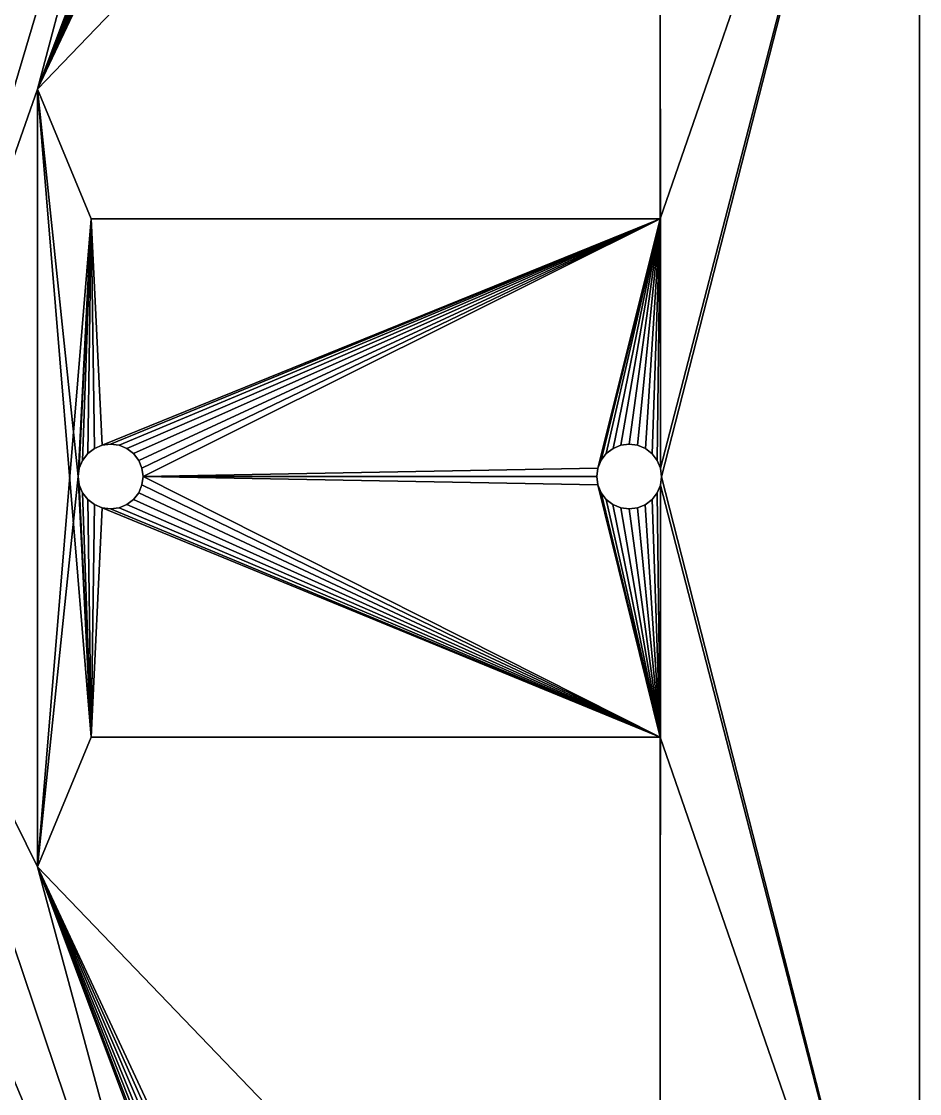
# Model space of a CAD drawing. Header units: metres. Extents: x 0.5 to 11.6, y 0.4 to 11.6.
# Drawn here: x 9.9 to 11.632, y 7.42 to 9.488 of the extents above; entities that cross this region are included whole.
import ezdxf

# ---------------------------------------------------------------- set-up
doc = ezdxf.new("R2010")
doc.units = ezdxf.units.M

msp = doc.modelspace()

# ---------------------------------------------------------------- meshes
at = {"layer": 'OutsideLine'}
mesh = msp.add_polyface(dxfattribs=at)
corners = [(10.0345, 9.1075), (9.931, 7.8575), (9.931, 9.3575), (10.0095, 8.6104), (10.0116, 8.6265), (10.0179, 8.6416), (10.0278, 8.6546), (10.0407, 8.6645), (10.0558, 8.6707), (10.3639, 10.2745), (10.3476, 10.2759), (10.3323, 10.2816), (10.319, 10.291), (10.3085, 10.3035), (10.3017, 10.3183), (10.2989, 10.3344), (8.6881, 10.0668), (9.132, 10.9197), (8.6902, 10.0506), (8.7596, 9.5993), (9.0119, 9.5325), (9.132, 10.0101), (9.2384, 9.4026), (9.382, 9.9065), (9.4235, 9.2185), (10.3135, 10.8015), (9.5547, 8.9928), (9.623, 8.7409), (9.6238, 8.4798), (10.3004, 10.3507), (8.5967, 9.9962), (8.6117, 9.99), (8.6279, 9.9879), (8.6441, 9.9901), (8.6592, 9.9964), (8.6721, 10.0063), (8.682, 10.0193), (8.6882, 10.0344), (8.6437, 10.1108), (8.6561, 10.9963), (8.6588, 10.1046), (8.669, 11.0062), (8.6718, 10.0947), (8.679, 11.0191), (8.6818, 10.0818), (8.6852, 11.0342)]
mesh.append_faces([[corners[k] for k in face] for face in [(0, 1, 2), (3, 0, 4), (4, 0, 5), (5, 0, 6), (6, 0, 7), (7, 0, 8), (9, 2, 10), (10, 2, 11), (11, 2, 12), (12, 2, 13), (13, 2, 14), (14, 2, 15), (16, 17, 18), (19, 17, 20), (20, 21, 22), (21, 20, 17), (22, 23, 24), (24, 25, 26), (26, 25, 27), (27, 25, 28), (15, 25, 29), (38, 39, 40), (40, 41, 42), (42, 43, 44), (44, 45, 16)]], dxfattribs={"vtx0": -1, "vtx1": -1})
mesh.append_faces([[corners[k] for k in face] for face in [(18, 17, 19), (28, 25, 2), (2, 25, 15)]], dxfattribs={"vtx0": -1, "vtx1": -1, "vtx2": -1})
mesh.append_faces([[corners[k] for k in face] for face in [(22, 21, 23), (24, 23, 25), (19, 30, 31), (19, 31, 32), (19, 32, 33), (19, 33, 34), (19, 34, 35), (19, 35, 36), (19, 36, 37), (19, 37, 18)]], dxfattribs={"vtx0": -1, "vtx2": -1})
mesh = msp.add_polyface(dxfattribs=at)
corners = [(9.931, 9.3575, 0.0625), (10.3017, 10.3183, 0.0625), (10.2989, 10.3344, 0.0625), (10.3085, 10.3035, 0.0625), (10.319, 10.291, 0.0625), (10.3323, 10.2816, 0.0625), (10.3476, 10.2759, 0.0625), (10.3639, 10.2745, 0.0625), (10.0095, 8.6104, 0.0625), (10.0345, 9.1075, 0.0625), (10.0116, 8.6265, 0.0625), (10.0179, 8.6416, 0.0625), (10.0278, 8.6546, 0.0625), (10.0407, 8.6645, 0.0625), (10.0558, 8.6707, 0.0625), (10.0345, 8.1075, 0.0625), (9.2384, 9.4026, 0.0625), (9.132, 10.0101, 0.0625), (9.0119, 9.5325, 0.0625), (9.382, 9.9065, 0.0625), (9.4235, 9.2185, 0.0625), (10.3135, 10.8015, 0.0625), (9.5547, 8.9928, 0.0625), (9.623, 8.7409, 0.0625), (9.6238, 8.4798, 0.0625), (9.132, 10.9197, 0.0625), (8.6881, 10.0668, 0.0625), (8.6902, 10.0506, 0.0625), (8.7596, 9.5993, 0.0625), (8.6561, 10.9963, 0.0625), (8.6437, 10.1108, 0.0625), (8.6588, 10.1046, 0.0625), (8.669, 11.0062, 0.0625), (8.6718, 10.0947, 0.0625), (8.679, 11.0191, 0.0625), (8.6818, 10.0818, 0.0625), (8.6852, 11.0342, 0.0625), (8.5967, 9.9962, 0.0625), (8.6117, 9.99, 0.0625), (8.6279, 9.9879, 0.0625), (8.6441, 9.9901, 0.0625), (8.6592, 9.9964, 0.0625), (8.6721, 10.0063, 0.0625), (8.682, 10.0193, 0.0625), (8.6882, 10.0344, 0.0625)]
mesh.append_faces([[corners[k] for k in face] for face in [(1, 0, 3), (3, 0, 4), (4, 0, 5), (5, 0, 6), (6, 0, 7), (16, 17, 18), (17, 16, 19), (19, 20, 21), (25, 18, 17), (37, 28, 38), (38, 28, 39), (39, 28, 40), (40, 28, 41), (41, 28, 42), (42, 28, 43), (43, 28, 44), (44, 28, 27)]], dxfattribs={"vtx0": -1, "vtx1": -1})
mesh.append_faces([[corners[k] for k in face] for face in [(0, 15, 8), (21, 24, 0), (21, 0, 2), (25, 27, 28)]], dxfattribs={"vtx0": -1, "vtx1": -1, "vtx2": -1})
mesh.append_faces([[corners[k] for k in face] for face in [(0, 1, 2), (8, 9, 0), (9, 8, 10), (9, 10, 11), (9, 11, 12), (9, 12, 13), (9, 13, 14), (19, 16, 20), (21, 20, 22), (21, 22, 23), (21, 23, 24), (25, 26, 27), (25, 28, 18), (29, 30, 31), (32, 31, 33), (34, 33, 35), (36, 35, 26)]], dxfattribs={"vtx0": -1, "vtx2": -1})
mesh = msp.add_polyface(dxfattribs=at)
corners = [(10.9457, 10.8612), (11.632, 10.554), (11.132, 10.0152), (11.132, 9.1075), (11.1324, 8.6264), (11.1345, 8.6102), (10.0558, 8.6707), (10.0345, 9.1075), (10.072, 8.6729), (10.0882, 8.6707), (10.1032, 8.6645), (10.1162, 8.6546), (10.1261, 8.6416), (10.1324, 8.6265), (10.1345, 8.6104), (11.0117, 8.6267), (11.0095, 8.6105), (11.018, 8.6418), (11.0279, 8.6547), (11.0409, 8.6646), (11.056, 8.6708), (11.0722, 8.6729), (11.0883, 8.6707), (11.1034, 8.6644), (11.1163, 8.6544), (11.1262, 8.6415), (9.931, 9.3575), (10.3639, 10.2745), (10.836, 10.2995), (10.3799, 10.2772), (10.3948, 10.2841), (10.4073, 10.2945), (10.4167, 10.3078), (10.4223, 10.3231), (10.4238, 10.3394), (10.8408, 10.8128), (10.8542, 10.8034), (10.8695, 10.7978), (10.8857, 10.7963), (10.9018, 10.7991), (10.9166, 10.8059), (10.3004, 10.3507), (10.3135, 10.8015), (10.3061, 10.366), (10.3155, 10.3793)]
mesh.append_faces([[corners[k] for k in face] for face in [(2, 1, 3), (4, 1, 5), (6, 3, 8), (8, 3, 9), (9, 3, 10), (10, 3, 11), (11, 3, 12), (12, 3, 13), (13, 3, 14), (15, 3, 17), (17, 3, 18), (18, 3, 19), (19, 3, 20), (20, 3, 21), (21, 3, 22), (22, 3, 23), (23, 3, 24), (24, 3, 25), (25, 3, 4), (26, 27, 28), (28, 35, 2), (41, 42, 43), (43, 42, 44)]], dxfattribs={"vtx0": -1, "vtx1": -1})
mesh.append_faces([[corners[k] for k in face] for face in [(0, 1, 2), (3, 1, 4), (14, 3, 15)]], dxfattribs={"vtx0": -1, "vtx1": -1, "vtx2": -1})
mesh.append_faces([[corners[k] for k in face] for face in [(6, 7, 3), (14, 15, 16), (28, 27, 29), (28, 29, 30), (28, 30, 31), (28, 31, 32), (28, 32, 33), (28, 33, 34), (2, 36, 37), (2, 37, 38), (2, 38, 39), (2, 39, 40)]], dxfattribs={"vtx0": -1, "vtx2": -1})
mesh = msp.add_polyface(dxfattribs=at)
corners = [(10.3639, 10.2745, 0.0625), (9.931, 9.3575, 0.0625), (10.836, 10.2995, 0.0625), (10.3799, 10.2772, 0.0625), (10.3948, 10.2841, 0.0625), (10.4073, 10.2945, 0.0625), (10.4167, 10.3078, 0.0625), (10.4223, 10.3231, 0.0625), (10.4238, 10.3394, 0.0625), (10.8408, 10.8128, 0.0625), (11.132, 10.0152, 0.0625), (10.8542, 10.8034, 0.0625), (10.8695, 10.7978, 0.0625), (10.8857, 10.7963, 0.0625), (10.9018, 10.7991, 0.0625), (10.0345, 9.1075, 0.0625), (10.0558, 8.6707, 0.0625), (11.132, 9.1075, 0.0625), (10.072, 8.6729, 0.0625), (10.0882, 8.6707, 0.0625), (10.1032, 8.6645, 0.0625), (10.1162, 8.6546, 0.0625), (10.1261, 8.6416, 0.0625), (10.1324, 8.6265, 0.0625), (10.1345, 8.6104, 0.0625), (11.0117, 8.6267, 0.0625), (11.0095, 8.6105, 0.0625), (11.018, 8.6418, 0.0625), (11.0279, 8.6547, 0.0625), (11.0409, 8.6646, 0.0625), (11.056, 8.6708, 0.0625), (11.0722, 8.6729, 0.0625), (11.0883, 8.6707, 0.0625), (11.1034, 8.6644, 0.0625), (11.1163, 8.6544, 0.0625), (11.1262, 8.6415, 0.0625), (11.1324, 8.6264, 0.0625), (11.632, 10.554, 0.0625), (10.9457, 10.8612, 0.0625), (11.1345, 8.6102, 0.0625), (10.3135, 10.8015, 0.0625), (10.2989, 10.3344, 0.0625), (10.3004, 10.3507, 0.0625), (10.3061, 10.366, 0.0625), (10.3155, 10.3793, 0.0625)]
mesh.append_faces([[corners[k] for k in face] for face in [(0, 2, 3), (3, 2, 4), (4, 2, 5), (5, 2, 6), (6, 2, 7), (7, 2, 8), (11, 10, 12), (12, 10, 13), (13, 10, 14), (15, 16, 17), (25, 24, 26), (17, 36, 10)]], dxfattribs={"vtx0": -1, "vtx1": -1})
mesh.append_faces([[corners[k] for k in face] for face in [(17, 24, 25), (37, 38, 10), (37, 10, 36)]], dxfattribs={"vtx0": -1, "vtx1": -1, "vtx2": -1})
mesh.append_faces([[corners[k] for k in face] for face in [(0, 1, 2), (9, 2, 10), (17, 16, 18), (17, 18, 19), (17, 19, 20), (17, 20, 21), (17, 21, 22), (17, 22, 23), (17, 23, 24), (17, 25, 27), (17, 27, 28), (17, 28, 29), (17, 29, 30), (17, 30, 31), (17, 31, 32), (17, 32, 33), (17, 33, 34), (17, 34, 35), (17, 35, 36), (37, 36, 39), (40, 41, 42), (40, 42, 43), (40, 43, 44)]], dxfattribs={"vtx0": -1, "vtx2": -1})
mesh = msp.add_polyface(dxfattribs=at)
corners = [(10.3225, 6.9428), (9.931, 7.8575), (10.3373, 6.9497), (10.3534, 6.9524), (10.826, 6.9259), (10.3696, 6.9509), (10.3849, 6.9453), (10.3982, 6.9359), (10.4087, 6.9234), (10.4155, 6.9085), (10.4183, 6.8925), (10.8318, 6.4105), (11.132, 7.2444), (10.0345, 8.1075), (10.0558, 8.55), (11.132, 8.1075), (10.072, 8.5479), (10.0882, 8.55), (10.1032, 8.5562), (10.1162, 8.5662), (10.1261, 8.5791), (10.1324, 8.5942), (10.1345, 8.6104), (11.0116, 8.5944), (11.0095, 8.6105), (11.0178, 8.5793), (11.0277, 8.5663), (11.0406, 8.5563), (11.0556, 8.55), (11.0718, 8.5479), (11.088, 8.5499), (11.1031, 8.5561), (11.1161, 8.566), (11.126, 8.579), (11.1323, 8.594), (11.632, 6.661), (10.9401, 6.3706), (11.1345, 8.6102), (11.632, 10.554), (10.324, 6.4034), (10.2934, 6.8875), (10.2962, 6.8714), (10.303, 6.8566), (10.3134, 6.8441)]
mesh.append_faces([[corners[k] for k in face] for face in [(0, 1, 2), (2, 1, 3), (3, 4, 5), (5, 4, 6), (6, 4, 7), (7, 4, 8), (8, 4, 9), (9, 4, 10), (13, 14, 15), (23, 22, 24), (15, 34, 12), (35, 37, 38)]], dxfattribs={"vtx0": -1, "vtx1": -1})
mesh.append_faces([[corners[k] for k in face] for face in [(15, 22, 23), (35, 36, 12), (35, 12, 34)]], dxfattribs={"vtx0": -1, "vtx1": -1, "vtx2": -1})
mesh.append_faces([[corners[k] for k in face] for face in [(3, 1, 4), (11, 4, 12), (15, 14, 16), (15, 16, 17), (15, 17, 18), (15, 18, 19), (15, 19, 20), (15, 20, 21), (15, 21, 22), (15, 23, 25), (15, 25, 26), (15, 26, 27), (15, 27, 28), (15, 28, 29), (15, 29, 30), (15, 30, 31), (15, 31, 32), (15, 32, 33), (15, 33, 34), (35, 34, 37), (39, 40, 41), (39, 41, 42), (39, 42, 43)]], dxfattribs={"vtx0": -1, "vtx2": -1})
mesh = msp.add_polyface(dxfattribs=at)
corners = [(10.9401, 6.3706, 0.0625), (11.632, 6.661, 0.0625), (11.132, 7.2444, 0.0625), (11.132, 8.1075, 0.0625), (11.1323, 8.594, 0.0625), (11.1345, 8.6102, 0.0625), (11.632, 10.554, 0.0625), (10.0558, 8.55, 0.0625), (10.0345, 8.1075, 0.0625), (10.072, 8.5479, 0.0625), (10.0882, 8.55, 0.0625), (10.1032, 8.5562, 0.0625), (10.1162, 8.5662, 0.0625), (10.1261, 8.5791, 0.0625), (10.1324, 8.5942, 0.0625), (10.1345, 8.6104, 0.0625), (11.0116, 8.5944, 0.0625), (11.0095, 8.6105, 0.0625), (11.0178, 8.5793, 0.0625), (11.0277, 8.5663, 0.0625), (11.0406, 8.5563, 0.0625), (11.0556, 8.55, 0.0625), (11.0718, 8.5479, 0.0625), (11.088, 8.5499, 0.0625), (11.1031, 8.5561, 0.0625), (11.1161, 8.566, 0.0625), (11.126, 8.579, 0.0625), (9.931, 7.8575, 0.0625), (10.3534, 6.9524, 0.0625), (10.826, 6.9259, 0.0625), (10.3373, 6.9497, 0.0625), (10.3225, 6.9428, 0.0625), (10.3696, 6.9509, 0.0625), (10.3849, 6.9453, 0.0625), (10.3982, 6.9359, 0.0625), (10.4087, 6.9234, 0.0625), (10.4155, 6.9085, 0.0625), (10.4183, 6.8925, 0.0625), (10.8318, 6.4105, 0.0625), (10.2934, 6.8875, 0.0625), (10.324, 6.4034, 0.0625), (10.2962, 6.8714, 0.0625), (10.303, 6.8566, 0.0625), (10.3134, 6.8441, 0.0625)]
mesh.append_faces([[corners[k] for k in face] for face in [(2, 1, 3), (4, 1, 5), (6, 5, 1), (7, 3, 9), (9, 3, 10), (10, 3, 11), (11, 3, 12), (12, 3, 13), (13, 3, 14), (14, 3, 15), (16, 3, 18), (18, 3, 19), (19, 3, 20), (20, 3, 21), (21, 3, 22), (22, 3, 23), (23, 3, 24), (24, 3, 25), (25, 3, 26), (26, 3, 4), (27, 28, 29), (28, 27, 30), (30, 27, 31), (29, 38, 2), (39, 40, 41), (41, 40, 42), (42, 40, 43)]], dxfattribs={"vtx0": -1, "vtx1": -1})
mesh.append_faces([[corners[k] for k in face] for face in [(0, 1, 2), (3, 1, 4), (15, 3, 16)]], dxfattribs={"vtx0": -1, "vtx1": -1, "vtx2": -1})
mesh.append_faces([[corners[k] for k in face] for face in [(7, 8, 3), (15, 16, 17), (29, 28, 32), (29, 32, 33), (29, 33, 34), (29, 34, 35), (29, 35, 36), (29, 36, 37)]], dxfattribs={"vtx0": -1, "vtx2": -1})
mesh = msp.add_polyface(dxfattribs=at)
corners = [(11.632, 10.554), (11.632, 6.661, 0.0625), (11.632, 6.661), (11.632, 10.554, 0.0625)]
mesh.append_faces([[corners[k] for k in face] for face in [(0, 1, 2), (1, 0, 3)]], dxfattribs={"vtx0": -1})
mesh = msp.add_polyface(dxfattribs=at)
corners = [(10.836, 10.2995), (9.931, 9.3575, 0.0625), (9.931, 9.3575), (10.836, 10.2995, 0.0625)]
mesh.append_faces([[corners[k] for k in face] for face in [(0, 1, 2), (1, 0, 3)]], dxfattribs={"vtx0": -1})
mesh = msp.add_polyface(dxfattribs=at)
corners = [(11.132, 10.0152, 0.0625), (11.132, 9.1075), (11.132, 9.1075, 0.0625), (11.132, 10.0152)]
mesh.append_faces([[corners[k] for k in face] for face in [(0, 1, 2), (1, 0, 3)]], dxfattribs={"vtx0": -1})
mesh = msp.add_polyface(dxfattribs=at)
corners = [(10.0345, 8.1075, 0.0625), (9.931, 9.3575, 0.0625), (9.931, 7.8575, 0.0625), (10.0095, 8.6104, 0.0625), (10.0116, 8.5942, 0.0625), (10.0179, 8.5791, 0.0625), (10.0278, 8.5662, 0.0625), (10.0407, 8.5562, 0.0625), (10.0558, 8.55, 0.0625), (10.3225, 6.9428, 0.0625), (10.3099, 6.9324, 0.0625), (10.3005, 6.9191, 0.0625), (10.2949, 6.9037, 0.0625), (10.2934, 6.8875, 0.0625), (9.6238, 8.4798, 0.0625), (8.7016, 6.1703, 0.0625), (9.132, 6.2945, 0.0625), (8.7654, 7.6164, 0.0625), (9.0173, 7.6847, 0.0625), (9.132, 7.2049, 0.0625), (9.243, 7.8159, 0.0625), (9.382, 7.3084, 0.0625), (9.4271, 8.001, 0.0625), (10.324, 6.4034, 0.0625), (9.5569, 8.2275, 0.0625), (8.6676, 7.1163, 0.0625), (8.6552, 6.2307, 0.0625), (8.6703, 6.2245, 0.0625), (8.6805, 7.1263, 0.0625), (8.6833, 6.2145, 0.0625), (8.6904, 7.1392, 0.0625), (8.6932, 6.2016, 0.0625), (8.6966, 7.1543, 0.0625), (8.6994, 6.1865, 0.0625), (8.6986, 7.1705, 0.0625), (8.6047, 7.2244, 0.0625), (8.6198, 7.2307, 0.0625), (8.636, 7.2328, 0.0625), (8.6521, 7.2307, 0.0625), (8.6672, 7.2245, 0.0625), (8.6802, 7.2147, 0.0625), (8.6902, 7.2017, 0.0625), (8.6965, 7.1867, 0.0625)]
mesh.append_faces([[corners[k] for k in face] for face in [(0, 1, 2), (3, 0, 4), (4, 0, 5), (5, 0, 6), (6, 0, 7), (7, 0, 8), (9, 2, 10), (10, 2, 11), (11, 2, 12), (12, 2, 13), (17, 16, 18), (18, 19, 20), (19, 18, 16), (20, 21, 22), (22, 23, 24), (24, 23, 14), (25, 27, 28), (28, 29, 30), (30, 31, 32), (32, 33, 34)]], dxfattribs={"vtx0": -1, "vtx1": -1})
mesh.append_faces([[corners[k] for k in face] for face in [(1, 14, 2), (15, 16, 17), (14, 23, 2), (2, 23, 13), (17, 34, 33)]], dxfattribs={"vtx0": -1, "vtx1": -1, "vtx2": -1})
mesh.append_faces([[corners[k] for k in face] for face in [(20, 19, 21), (22, 21, 23), (25, 26, 27), (28, 27, 29), (17, 35, 36), (17, 36, 37), (17, 37, 38), (17, 38, 39), (17, 39, 40), (17, 40, 41), (17, 41, 42), (17, 42, 34), (17, 33, 15)]], dxfattribs={"vtx0": -1, "vtx2": -1})
mesh = msp.add_polyface(dxfattribs=at)
corners = [(9.931, 7.8575), (10.2949, 6.9037), (10.2934, 6.8875), (10.3005, 6.9191), (10.3099, 6.9324), (10.3225, 6.9428), (10.0095, 8.6104), (10.0345, 8.1075), (10.0116, 8.5942), (10.0179, 8.5791), (10.0278, 8.5662), (10.0407, 8.5562), (10.0558, 8.55), (10.0345, 9.1075), (9.243, 7.8159), (9.132, 7.2049), (9.0173, 7.6847), (9.382, 7.3084), (9.4271, 8.001), (10.324, 6.4034), (9.5569, 8.2275), (9.6238, 8.4798), (9.931, 9.3575), (9.132, 6.2945), (8.7016, 6.1703), (8.7654, 7.6164), (8.6198, 7.2307), (8.636, 7.2328), (8.6521, 7.2307), (8.6672, 7.2245), (8.6802, 7.2147), (8.6902, 7.2017), (8.6965, 7.1867), (8.6986, 7.1705), (8.6994, 6.1865), (8.6552, 6.2307), (8.6676, 7.1163), (8.6703, 6.2245), (8.6805, 7.1263), (8.6833, 6.2145), (8.6904, 7.1392), (8.6932, 6.2016), (8.6966, 7.1543)]
mesh.append_faces([[corners[k] for k in face] for face in [(1, 0, 3), (3, 0, 4), (4, 0, 5), (14, 15, 16), (15, 14, 17), (17, 18, 19), (23, 16, 15), (26, 25, 27), (27, 25, 28), (28, 25, 29), (29, 25, 30), (30, 25, 31), (31, 25, 32), (32, 25, 33), (34, 25, 24), (35, 36, 37), (37, 38, 39)]], dxfattribs={"vtx0": -1, "vtx1": -1})
mesh.append_faces([[corners[k] for k in face] for face in [(0, 13, 6), (19, 21, 0), (0, 21, 22), (19, 0, 2), (23, 24, 25), (33, 25, 34)]], dxfattribs={"vtx0": -1, "vtx1": -1, "vtx2": -1})
mesh.append_faces([[corners[k] for k in face] for face in [(0, 1, 2), (6, 7, 0), (7, 6, 8), (7, 8, 9), (7, 9, 10), (7, 10, 11), (7, 11, 12), (17, 14, 18), (19, 18, 20), (19, 20, 21), (23, 25, 16), (37, 36, 38), (39, 38, 40), (41, 40, 42), (34, 42, 33)]], dxfattribs={"vtx0": -1, "vtx2": -1})
mesh = msp.add_polyface(dxfattribs=at)
corners = [(9.931, 9.3575), (10.0345, 9.1075, 0.0625), (10.0345, 9.1075), (9.931, 9.3575, 0.0625)]
mesh.append_faces([[corners[k] for k in face] for face in [(0, 1, 2), (1, 0, 3)]], dxfattribs={"vtx0": -1})
mesh = msp.add_polyface(dxfattribs=at)
corners = [(10.0345, 9.1075, 0.0625), (11.132, 9.1075), (10.0345, 9.1075), (11.132, 9.1075, 0.0625)]
mesh.append_faces([[corners[k] for k in face] for face in [(0, 1, 2), (1, 0, 3)]], dxfattribs={"vtx0": -1})
mesh = msp.add_polyface(dxfattribs=at)
corners = [(10.0558, 8.6707, 0.0625), (10.0407, 8.6645), (10.0558, 8.6707), (10.0407, 8.6645, 0.0625)]
mesh.append_faces([[corners[k] for k in face] for face in [(0, 1, 2), (1, 0, 3)]], dxfattribs={"vtx0": -1})
mesh = msp.add_polyface(dxfattribs=at)
corners = [(10.072, 8.6729, 0.0625), (10.0558, 8.6707), (10.072, 8.6729), (10.0558, 8.6707, 0.0625)]
mesh.append_faces([[corners[k] for k in face] for face in [(0, 1, 2), (1, 0, 3)]], dxfattribs={"vtx0": -1})
mesh = msp.add_polyface(dxfattribs=at)
corners = [(10.0882, 8.6707, 0.0625), (10.072, 8.6729), (10.0882, 8.6707), (10.072, 8.6729, 0.0625)]
mesh.append_faces([[corners[k] for k in face] for face in [(0, 1, 2), (1, 0, 3)]], dxfattribs={"vtx0": -1})
mesh = msp.add_polyface(dxfattribs=at)
corners = [(10.1032, 8.6645, 0.0625), (10.0882, 8.6707), (10.1032, 8.6645), (10.0882, 8.6707, 0.0625)]
mesh.append_faces([[corners[k] for k in face] for face in [(0, 1, 2), (1, 0, 3)]], dxfattribs={"vtx0": -1})
mesh = msp.add_polyface(dxfattribs=at)
corners = [(11.056, 8.6708, 0.0625), (11.0409, 8.6646), (11.056, 8.6708), (11.0409, 8.6646, 0.0625)]
mesh.append_faces([[corners[k] for k in face] for face in [(0, 1, 2), (1, 0, 3)]], dxfattribs={"vtx0": -1})
mesh = msp.add_polyface(dxfattribs=at)
corners = [(11.0722, 8.6729, 0.0625), (11.056, 8.6708), (11.0722, 8.6729), (11.056, 8.6708, 0.0625)]
mesh.append_faces([[corners[k] for k in face] for face in [(0, 1, 2), (1, 0, 3)]], dxfattribs={"vtx0": -1})
mesh = msp.add_polyface(dxfattribs=at)
corners = [(11.0883, 8.6707, 0.0625), (11.0722, 8.6729), (11.0883, 8.6707), (11.0722, 8.6729, 0.0625)]
mesh.append_faces([[corners[k] for k in face] for face in [(0, 1, 2), (1, 0, 3)]], dxfattribs={"vtx0": -1})
mesh = msp.add_polyface(dxfattribs=at)
corners = [(11.1034, 8.6644, 0.0625), (11.0883, 8.6707), (11.1034, 8.6644), (11.0883, 8.6707, 0.0625)]
mesh.append_faces([[corners[k] for k in face] for face in [(0, 1, 2), (1, 0, 3)]], dxfattribs={"vtx0": -1})
mesh = msp.add_polyface(dxfattribs=at)
corners = [(10.0278, 8.6546), (10.0179, 8.6416, 0.0625), (10.0179, 8.6416), (10.0278, 8.6546, 0.0625)]
mesh.append_faces([[corners[k] for k in face] for face in [(0, 1, 2), (1, 0, 3)]], dxfattribs={"vtx0": -1})
mesh = msp.add_polyface(dxfattribs=at)
corners = [(10.0407, 8.6645, 0.0625), (10.0278, 8.6546), (10.0407, 8.6645), (10.0278, 8.6546, 0.0625)]
mesh.append_faces([[corners[k] for k in face] for face in [(0, 1, 2), (1, 0, 3)]], dxfattribs={"vtx0": -1})
mesh = msp.add_polyface(dxfattribs=at)
corners = [(10.1162, 8.6546, 0.0625), (10.1032, 8.6645), (10.1162, 8.6546), (10.1032, 8.6645, 0.0625)]
mesh.append_faces([[corners[k] for k in face] for face in [(0, 1, 2), (1, 0, 3)]], dxfattribs={"vtx0": -1})
mesh = msp.add_polyface(dxfattribs=at)
corners = [(10.1162, 8.6546, 0.0625), (10.1261, 8.6416), (10.1261, 8.6416, 0.0625), (10.1162, 8.6546)]
mesh.append_faces([[corners[k] for k in face] for face in [(0, 1, 2), (1, 0, 3)]], dxfattribs={"vtx0": -1})
mesh = msp.add_polyface(dxfattribs=at)
corners = [(11.0279, 8.6547), (11.018, 8.6418, 0.0625), (11.018, 8.6418), (11.0279, 8.6547, 0.0625)]
mesh.append_faces([[corners[k] for k in face] for face in [(0, 1, 2), (1, 0, 3)]], dxfattribs={"vtx0": -1})
mesh = msp.add_polyface(dxfattribs=at)
corners = [(11.0409, 8.6646, 0.0625), (11.0279, 8.6547), (11.0409, 8.6646), (11.0279, 8.6547, 0.0625)]
mesh.append_faces([[corners[k] for k in face] for face in [(0, 1, 2), (1, 0, 3)]], dxfattribs={"vtx0": -1})
mesh = msp.add_polyface(dxfattribs=at)
corners = [(11.1163, 8.6544, 0.0625), (11.1034, 8.6644), (11.1163, 8.6544), (11.1034, 8.6644, 0.0625)]
mesh.append_faces([[corners[k] for k in face] for face in [(0, 1, 2), (1, 0, 3)]], dxfattribs={"vtx0": -1})
mesh = msp.add_polyface(dxfattribs=at)
corners = [(11.1163, 8.6544, 0.0625), (11.1262, 8.6415), (11.1262, 8.6415, 0.0625), (11.1163, 8.6544)]
mesh.append_faces([[corners[k] for k in face] for face in [(0, 1, 2), (1, 0, 3)]], dxfattribs={"vtx0": -1})
mesh = msp.add_polyface(dxfattribs=at)
corners = [(10.0116, 8.6265), (10.0095, 8.6104, 0.0625), (10.0095, 8.6104), (10.0116, 8.6265, 0.0625)]
mesh.append_faces([[corners[k] for k in face] for face in [(0, 1, 2), (1, 0, 3)]], dxfattribs={"vtx0": -1})
mesh = msp.add_polyface(dxfattribs=at)
corners = [(10.0179, 8.6416), (10.0116, 8.6265, 0.0625), (10.0116, 8.6265), (10.0179, 8.6416, 0.0625)]
mesh.append_faces([[corners[k] for k in face] for face in [(0, 1, 2), (1, 0, 3)]], dxfattribs={"vtx0": -1})
mesh = msp.add_polyface(dxfattribs=at)
corners = [(10.1261, 8.6416, 0.0625), (10.1324, 8.6265), (10.1324, 8.6265, 0.0625), (10.1261, 8.6416)]
mesh.append_faces([[corners[k] for k in face] for face in [(0, 1, 2), (1, 0, 3)]], dxfattribs={"vtx0": -1})
mesh = msp.add_polyface(dxfattribs=at)
corners = [(10.1324, 8.6265, 0.0625), (10.1345, 8.6104), (10.1345, 8.6104, 0.0625), (10.1324, 8.6265)]
mesh.append_faces([[corners[k] for k in face] for face in [(0, 1, 2), (1, 0, 3)]], dxfattribs={"vtx0": -1})
mesh = msp.add_polyface(dxfattribs=at)
corners = [(11.0117, 8.6267), (11.0095, 8.6105, 0.0625), (11.0095, 8.6105), (11.0117, 8.6267, 0.0625)]
mesh.append_faces([[corners[k] for k in face] for face in [(0, 1, 2), (1, 0, 3)]], dxfattribs={"vtx0": -1})
mesh = msp.add_polyface(dxfattribs=at)
corners = [(11.018, 8.6418), (11.0117, 8.6267, 0.0625), (11.0117, 8.6267), (11.018, 8.6418, 0.0625)]
mesh.append_faces([[corners[k] for k in face] for face in [(0, 1, 2), (1, 0, 3)]], dxfattribs={"vtx0": -1})
mesh = msp.add_polyface(dxfattribs=at)
corners = [(11.1262, 8.6415, 0.0625), (11.1324, 8.6264), (11.1324, 8.6264, 0.0625), (11.1262, 8.6415)]
mesh.append_faces([[corners[k] for k in face] for face in [(0, 1, 2), (1, 0, 3)]], dxfattribs={"vtx0": -1})
mesh = msp.add_polyface(dxfattribs=at)
corners = [(11.1324, 8.6264, 0.0625), (11.1345, 8.6102), (11.1345, 8.6102, 0.0625), (11.1324, 8.6264)]
mesh.append_faces([[corners[k] for k in face] for face in [(0, 1, 2), (1, 0, 3)]], dxfattribs={"vtx0": -1})
mesh = msp.add_polyface(dxfattribs=at)
corners = [(10.0095, 8.6104), (10.0116, 8.5942, 0.0625), (10.0116, 8.5942), (10.0095, 8.6104, 0.0625)]
mesh.append_faces([[corners[k] for k in face] for face in [(0, 1, 2), (1, 0, 3)]], dxfattribs={"vtx0": -1})
mesh = msp.add_polyface(dxfattribs=at)
corners = [(10.1345, 8.6104, 0.0625), (10.1324, 8.5942), (10.1324, 8.5942, 0.0625), (10.1345, 8.6104)]
mesh.append_faces([[corners[k] for k in face] for face in [(0, 1, 2), (1, 0, 3)]], dxfattribs={"vtx0": -1})
mesh = msp.add_polyface(dxfattribs=at)
corners = [(11.0095, 8.6105), (11.0116, 8.5944, 0.0625), (11.0116, 8.5944), (11.0095, 8.6105, 0.0625)]
mesh.append_faces([[corners[k] for k in face] for face in [(0, 1, 2), (1, 0, 3)]], dxfattribs={"vtx0": -1})
mesh = msp.add_polyface(dxfattribs=at)
corners = [(11.1345, 8.6102, 0.0625), (11.1323, 8.594), (11.1323, 8.594, 0.0625), (11.1345, 8.6102)]
mesh.append_faces([[corners[k] for k in face] for face in [(0, 1, 2), (1, 0, 3)]], dxfattribs={"vtx0": -1})
mesh = msp.add_polyface(dxfattribs=at)
corners = [(10.0116, 8.5942), (10.0179, 8.5791, 0.0625), (10.0179, 8.5791), (10.0116, 8.5942, 0.0625)]
mesh.append_faces([[corners[k] for k in face] for face in [(0, 1, 2), (1, 0, 3)]], dxfattribs={"vtx0": -1})
mesh = msp.add_polyface(dxfattribs=at)
corners = [(10.1324, 8.5942, 0.0625), (10.1261, 8.5791), (10.1261, 8.5791, 0.0625), (10.1324, 8.5942)]
mesh.append_faces([[corners[k] for k in face] for face in [(0, 1, 2), (1, 0, 3)]], dxfattribs={"vtx0": -1})
mesh = msp.add_polyface(dxfattribs=at)
corners = [(11.0116, 8.5944), (11.0178, 8.5793, 0.0625), (11.0178, 8.5793), (11.0116, 8.5944, 0.0625)]
mesh.append_faces([[corners[k] for k in face] for face in [(0, 1, 2), (1, 0, 3)]], dxfattribs={"vtx0": -1})
mesh = msp.add_polyface(dxfattribs=at)
corners = [(11.1323, 8.594, 0.0625), (11.126, 8.579), (11.126, 8.579, 0.0625), (11.1323, 8.594)]
mesh.append_faces([[corners[k] for k in face] for face in [(0, 1, 2), (1, 0, 3)]], dxfattribs={"vtx0": -1})
mesh = msp.add_polyface(dxfattribs=at)
corners = [(10.0179, 8.5791), (10.0278, 8.5662, 0.0625), (10.0278, 8.5662), (10.0179, 8.5791, 0.0625)]
mesh.append_faces([[corners[k] for k in face] for face in [(0, 1, 2), (1, 0, 3)]], dxfattribs={"vtx0": -1})
mesh = msp.add_polyface(dxfattribs=at)
corners = [(10.0278, 8.5662, 0.0625), (10.0407, 8.5562), (10.0278, 8.5662), (10.0407, 8.5562, 0.0625)]
mesh.append_faces([[corners[k] for k in face] for face in [(0, 1, 2), (1, 0, 3)]], dxfattribs={"vtx0": -1})
mesh = msp.add_polyface(dxfattribs=at)
corners = [(10.1032, 8.5562, 0.0625), (10.1162, 8.5662), (10.1032, 8.5562), (10.1162, 8.5662, 0.0625)]
mesh.append_faces([[corners[k] for k in face] for face in [(0, 1, 2), (1, 0, 3)]], dxfattribs={"vtx0": -1})
mesh = msp.add_polyface(dxfattribs=at)
corners = [(10.1261, 8.5791, 0.0625), (10.1162, 8.5662), (10.1162, 8.5662, 0.0625), (10.1261, 8.5791)]
mesh.append_faces([[corners[k] for k in face] for face in [(0, 1, 2), (1, 0, 3)]], dxfattribs={"vtx0": -1})
mesh = msp.add_polyface(dxfattribs=at)
corners = [(11.0178, 8.5793), (11.0277, 8.5663, 0.0625), (11.0277, 8.5663), (11.0178, 8.5793, 0.0625)]
mesh.append_faces([[corners[k] for k in face] for face in [(0, 1, 2), (1, 0, 3)]], dxfattribs={"vtx0": -1})
mesh = msp.add_polyface(dxfattribs=at)
corners = [(11.0277, 8.5663, 0.0625), (11.0406, 8.5563), (11.0277, 8.5663), (11.0406, 8.5563, 0.0625)]
mesh.append_faces([[corners[k] for k in face] for face in [(0, 1, 2), (1, 0, 3)]], dxfattribs={"vtx0": -1})
mesh = msp.add_polyface(dxfattribs=at)
corners = [(11.1031, 8.5561, 0.0625), (11.1161, 8.566), (11.1031, 8.5561), (11.1161, 8.566, 0.0625)]
mesh.append_faces([[corners[k] for k in face] for face in [(0, 1, 2), (1, 0, 3)]], dxfattribs={"vtx0": -1})
mesh = msp.add_polyface(dxfattribs=at)
corners = [(11.126, 8.579, 0.0625), (11.1161, 8.566), (11.1161, 8.566, 0.0625), (11.126, 8.579)]
mesh.append_faces([[corners[k] for k in face] for face in [(0, 1, 2), (1, 0, 3)]], dxfattribs={"vtx0": -1})
mesh = msp.add_polyface(dxfattribs=at)
corners = [(10.0407, 8.5562, 0.0625), (10.0558, 8.55), (10.0407, 8.5562), (10.0558, 8.55, 0.0625)]
mesh.append_faces([[corners[k] for k in face] for face in [(0, 1, 2), (1, 0, 3)]], dxfattribs={"vtx0": -1})
mesh = msp.add_polyface(dxfattribs=at)
corners = [(10.0558, 8.55, 0.0625), (10.072, 8.5479), (10.0558, 8.55), (10.072, 8.5479, 0.0625)]
mesh.append_faces([[corners[k] for k in face] for face in [(0, 1, 2), (1, 0, 3)]], dxfattribs={"vtx0": -1})
mesh = msp.add_polyface(dxfattribs=at)
corners = [(10.072, 8.5479, 0.0625), (10.0882, 8.55), (10.072, 8.5479), (10.0882, 8.55, 0.0625)]
mesh.append_faces([[corners[k] for k in face] for face in [(0, 1, 2), (1, 0, 3)]], dxfattribs={"vtx0": -1})
mesh = msp.add_polyface(dxfattribs=at)
corners = [(10.0882, 8.55, 0.0625), (10.1032, 8.5562), (10.0882, 8.55), (10.1032, 8.5562, 0.0625)]
mesh.append_faces([[corners[k] for k in face] for face in [(0, 1, 2), (1, 0, 3)]], dxfattribs={"vtx0": -1})
mesh = msp.add_polyface(dxfattribs=at)
corners = [(11.0406, 8.5563, 0.0625), (11.0556, 8.55), (11.0406, 8.5563), (11.0556, 8.55, 0.0625)]
mesh.append_faces([[corners[k] for k in face] for face in [(0, 1, 2), (1, 0, 3)]], dxfattribs={"vtx0": -1})
mesh = msp.add_polyface(dxfattribs=at)
corners = [(11.0556, 8.55, 0.0625), (11.0718, 8.5479), (11.0556, 8.55), (11.0718, 8.5479, 0.0625)]
mesh.append_faces([[corners[k] for k in face] for face in [(0, 1, 2), (1, 0, 3)]], dxfattribs={"vtx0": -1})
mesh = msp.add_polyface(dxfattribs=at)
corners = [(11.0718, 8.5479, 0.0625), (11.088, 8.5499), (11.0718, 8.5479), (11.088, 8.5499, 0.0625)]
mesh.append_faces([[corners[k] for k in face] for face in [(0, 1, 2), (1, 0, 3)]], dxfattribs={"vtx0": -1})
mesh = msp.add_polyface(dxfattribs=at)
corners = [(11.088, 8.5499, 0.0625), (11.1031, 8.5561), (11.088, 8.5499), (11.1031, 8.5561, 0.0625)]
mesh.append_faces([[corners[k] for k in face] for face in [(0, 1, 2), (1, 0, 3)]], dxfattribs={"vtx0": -1})
mesh = msp.add_polyface(dxfattribs=at)
corners = [(10.0345, 8.1075), (9.931, 7.8575, 0.0625), (9.931, 7.8575), (10.0345, 8.1075, 0.0625)]
mesh.append_faces([[corners[k] for k in face] for face in [(0, 1, 2), (1, 0, 3)]], dxfattribs={"vtx0": -1})
mesh = msp.add_polyface(dxfattribs=at)
corners = [(11.132, 8.1075, 0.0625), (10.0345, 8.1075), (11.132, 8.1075), (10.0345, 8.1075, 0.0625)]
mesh.append_faces([[corners[k] for k in face] for face in [(0, 1, 2), (1, 0, 3)]], dxfattribs={"vtx0": -1})
mesh = msp.add_polyface(dxfattribs=at)
corners = [(11.132, 8.1075, 0.0625), (11.132, 7.2444), (11.132, 7.2444, 0.0625), (11.132, 8.1075)]
mesh.append_faces([[corners[k] for k in face] for face in [(0, 1, 2), (1, 0, 3)]], dxfattribs={"vtx0": -1})
mesh = msp.add_polyface(dxfattribs=at)
corners = [(9.931, 7.8575), (10.826, 6.9259, 0.0625), (10.826, 6.9259), (9.931, 7.8575, 0.0625)]
mesh.append_faces([[corners[k] for k in face] for face in [(0, 1, 2), (1, 0, 3)]], dxfattribs={"vtx0": -1})
mesh = msp.add_polyface(dxfattribs=at)
corners = [(6.6876, 5.6075), (7.5925, 5.9864), (10.5785, 5.6075), (7.5772, 5.9884), (7.563, 5.9943), (7.0644, 6.2914), (7.5507, 6.0037), (7.5413, 6.0159), (7.5354, 6.0301), (7.5334, 6.0454), (7.6078, 5.9885), (7.622, 5.9944), (7.6343, 6.0038), (7.6436, 6.016), (7.6495, 6.0303), (7.6515, 6.0456), (8.6229, 6.11), (8.132, 6.2914), (8.6078, 6.1162), (8.5949, 6.1261), (8.5849, 6.1391), (8.5787, 6.1542), (8.252, 7.6825), (8.5766, 6.1703), (7.5354, 6.0607), (7.5413, 6.0749), (7.5506, 6.0872), (7.5628, 6.0966), (7.5771, 6.1025), (7.5924, 6.1045), (7.6076, 6.1026), (7.6219, 6.0967), (7.6341, 6.0873), (7.6435, 6.0751), (7.6495, 6.0609), (8.5821, 7.1389), (8.5787, 6.1865), (8.5849, 6.2016), (8.5921, 7.126), (8.5949, 6.2145), (8.6051, 7.1161), (8.6078, 6.2245), (8.6201, 7.1099), (8.6229, 6.2307), (8.6363, 7.1078), (8.6391, 6.2328), (8.6525, 7.11), (8.6552, 6.2307)]
mesh.append_faces([[corners[k] for k in face] for face in [(0, 1, 2), (1, 0, 3), (4, 5, 6), (6, 5, 7), (7, 5, 8), (8, 5, 9), (16, 17, 18), (18, 17, 19), (19, 17, 20), (20, 17, 21), (21, 22, 23), (24, 5, 25), (25, 5, 26), (26, 5, 27), (27, 5, 28), (28, 17, 29), (29, 17, 30), (30, 17, 31), (31, 17, 32), (32, 17, 33), (33, 17, 34), (34, 17, 15), (23, 35, 36), (36, 35, 37), (37, 38, 39), (39, 40, 41), (41, 42, 43), (43, 44, 45), (45, 46, 47)]], dxfattribs={"vtx0": -1, "vtx1": -1})
mesh.append_faces([[corners[k] for k in face] for face in [(16, 15, 17)]], dxfattribs={"vtx0": -1, "vtx1": -1, "vtx2": -1})
mesh.append_faces([[corners[k] for k in face] for face in [(2, 1, 10), (2, 10, 11), (2, 11, 12), (2, 12, 13), (2, 13, 14), (2, 14, 15), (5, 24, 9), (28, 5, 17)]], dxfattribs={"vtx0": -1, "vtx2": -1})
mesh = msp.add_polyface(dxfattribs=at)
corners = [(7.5925, 5.9864, 0.0625), (6.6876, 5.6075, 0.0625), (10.5785, 5.6075, 0.0625), (7.0644, 6.2914, 0.0625), (7.563, 5.9943, 0.0625), (7.5507, 6.0037, 0.0625), (7.5413, 6.0159, 0.0625), (7.5354, 6.0301, 0.0625), (7.5334, 6.0454, 0.0625), (7.6078, 5.9885, 0.0625), (7.622, 5.9944, 0.0625), (7.6343, 6.0038, 0.0625), (7.6436, 6.016, 0.0625), (7.6495, 6.0303, 0.0625), (7.6515, 6.0456, 0.0625), (8.6229, 6.11, 0.0625), (8.132, 6.2914, 0.0625), (8.6078, 6.1162, 0.0625), (8.5949, 6.1261, 0.0625), (8.5849, 6.1391, 0.0625), (8.132, 7.2049, 0.0625), (8.5787, 6.1542, 0.0625), (8.252, 7.6825, 0.0625), (8.5766, 6.1703, 0.0625), (7.5771, 6.1025, 0.0625), (7.5628, 6.0966, 0.0625), (7.5506, 6.0872, 0.0625), (7.5413, 6.0749, 0.0625), (7.5354, 6.0607, 0.0625), (7.5924, 6.1045, 0.0625), (7.6076, 6.1026, 0.0625), (7.6219, 6.0967, 0.0625), (7.6341, 6.0873, 0.0625), (7.6435, 6.0751, 0.0625), (7.6495, 6.0609, 0.0625), (8.5821, 7.1389, 0.0625), (8.5787, 6.1865, 0.0625), (8.5849, 6.2016, 0.0625), (8.5921, 7.126, 0.0625), (8.5949, 6.2145, 0.0625), (8.6051, 7.1161, 0.0625), (8.6078, 6.2245, 0.0625), (8.6201, 7.1099, 0.0625), (8.6229, 6.2307, 0.0625), (8.6363, 7.1078, 0.0625), (8.6391, 6.2328, 0.0625), (8.6525, 7.11, 0.0625), (8.6552, 6.2307, 0.0625)]
mesh.append_faces([[corners[k] for k in face] for face in [(0, 2, 9), (9, 2, 10), (10, 2, 11), (11, 2, 12), (12, 2, 13), (13, 2, 14), (16, 19, 20), (3, 24, 16), (24, 3, 25), (25, 3, 26), (26, 3, 27), (27, 3, 28), (28, 3, 8)]], dxfattribs={"vtx0": -1, "vtx1": -1})
mesh.append_faces([[corners[k] for k in face] for face in [(14, 15, 16)]], dxfattribs={"vtx0": -1, "vtx1": -1, "vtx2": -1})
mesh.append_faces([[corners[k] for k in face] for face in [(0, 1, 2), (3, 4, 5), (3, 5, 6), (3, 6, 7), (3, 7, 8), (16, 15, 17), (16, 17, 18), (16, 18, 19), (20, 19, 21), (22, 21, 23), (16, 24, 29), (16, 29, 30), (16, 30, 31), (16, 31, 32), (16, 32, 33), (16, 33, 34), (16, 34, 14), (35, 23, 36), (35, 36, 37), (38, 37, 39), (40, 39, 41), (42, 41, 43), (44, 43, 45), (46, 45, 47)]], dxfattribs={"vtx0": -1, "vtx2": -1})

doc.saveas('drawing.dxf')
